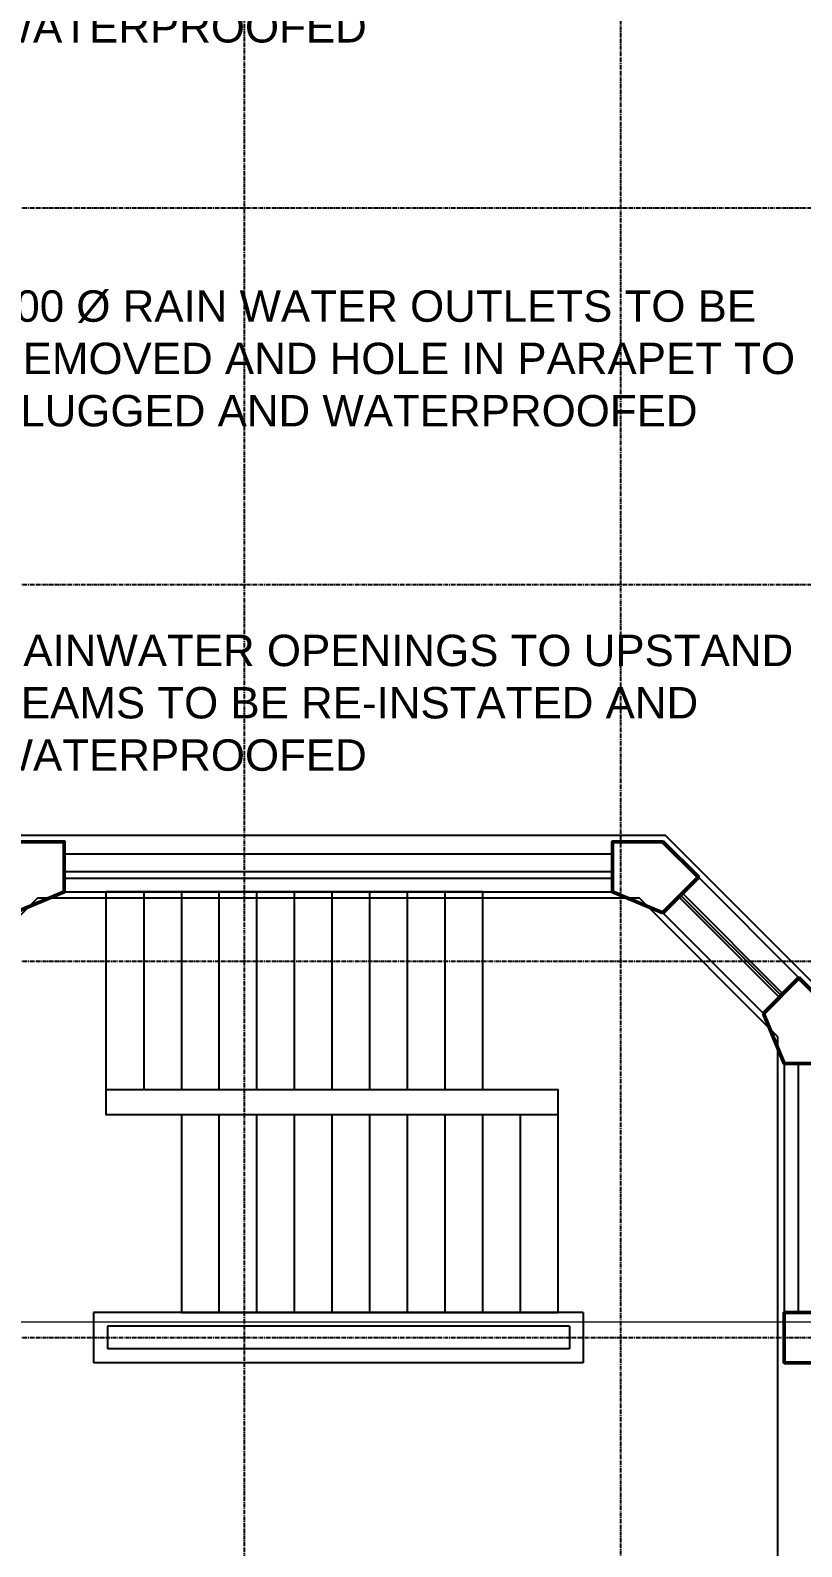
# Model space of a CAD drawing. Header units: millimetres. Extents: x -49883 to 71908, y -18440 to 67826.
# Drawn here: x 25763 to 31906, y 39611 to 51690 of the extents above; entities that cross this region are included whole.
import ezdxf

# ---------------------------------------------------------------- set-up
doc = ezdxf.new("R2010")
doc.units = ezdxf.units.MM
doc.linetypes.add('PCENTRE', pattern=[50.8, 31.75, -6.35, 6.35, -6.35])
doc.linetypes.add('PCENTRE2', pattern=[28.575, 19.05, -3.175, 3.175, -3.175])
for name, color, linetype in [('Boundaries_and_building_grids', 140, 'PCENTRE2'), ('Fourth Floor - Roofs', 2, 'Continuous'), ('Fourth Floor - Structural Members', 5, 'Continuous'), ('Fourth Floor - Text and Leaders', 1, 'Continuous'), ('Third Floor - Doors Windows and Openings', 1, 'Continuous'), ('Third Floor - Stairs', 8, 'Continuous'), ('Third Floor - Structural Members', 5, 'Continuous'), ('Third Floor - Walls', 3, 'Continuous')]:
    doc.layers.add(name, color=color, linetype=linetype)
doc.styles.add('Arial1', font='arial.ttf')

msp = doc.modelspace()

# ---------------------------------------------------------------- linework, layer by layer
at = {"layer": 'Boundaries_and_building_grids', "color": 140, "linetype": 'PCENTRE', "lineweight": -3}
for p, q in [((27467, 60172), (27467, -6274)), ((30467, -6274), (30467, 60177)), ((-49883, 50276), (47817, 50276)), ((-49883, 47276), (47817, 47276)), ((-49883, 44276), (47817, 44276)), ((-49883, 41276), (47817, 41276))]:
    msp.add_line(p, q, dxfattribs=at)
at = {"layer": 'Fourth Floor - Roofs', "color": 3, "linetype": 'Continuous'}
for p, q in [((30821, 45276, 13800), (25614, 45276, 13800)), ((32217, 43879, 13800), (30821, 45276, 13800)), ((25821, 44776, 13800), (24717, 43672, 13800)), ((30614, 44776, 13800), (25821, 44776, 13800)), ((31717, 43672, 13800), (30614, 44776, 13800)), ((31717, 34379, 13800), (31717, 43672, 13800))]:
    msp.add_line(p, q, dxfattribs=at)
at = {"layer": 'Fourth Floor - Structural Members', "color": 8, "linetype": 'Continuous', "lineweight": 50, "elevation": 13800}
for points in [[(25352, 44943), (25634, 44660), (26034, 44826), (26034, 45226), (25634, 45226)], [(30800, 44660), (31083, 44943), (30800, 45226), (30400, 45226), (30400, 44826)], [(31602, 43859), (31767, 43459), (32167, 43459), (32167, 43859), (31884, 44141)], [(32167, 41076), (31767, 41076), (31767, 41476), (32167, 41476)]]:
    msp.add_lwpolyline(points, close=True, dxfattribs=at)
at = {"layer": 'Third Floor - Doors Windows and Openings', "color": 1, "linetype": 'Continuous'}
for p, q in [((30956, 44816, 10350), (31757, 44014, 10350)), ((30927, 44787, 10350), (31729, 43986, 10350)), ((31743, 44000, 10350), (30941, 44801, 10350))]:
    msp.add_line(p, q, dxfattribs=at)
at = {"layer": 'Third Floor - Doors Windows and Openings', "color": 1, "linetype": 'Continuous', "elevation": 10350}
msp.add_lwpolyline([(31083, 44943), (31884, 44141), (31602, 43859), (30800, 44660), (31083, 44943)], dxfattribs=at)
at = {"layer": 'Third Floor - Stairs', "color": 8, "linetype": 'Continuous'}
for p, q in [((29367, 44826, 10350), (26367, 44826, 10350)), ((26367, 43251, 10350), (26367, 44826, 10350)), ((26667, 44826, 10350), (26667, 43251, 10350)), ((26967, 44826, 10350), (26967, 43251, 10350)), ((27267, 43251, 10350), (27267, 44826, 10350)), ((27567, 43251, 10350), (27567, 44826, 10350)), ((27867, 43251, 10350), (27867, 44826, 10350)), ((28167, 43251, 10350), (28167, 44826, 10350)), ((28467, 43251, 10350), (28467, 44826, 10350)), ((28767, 43251, 10350), (28767, 44826, 10350)), ((29067, 43251, 10350), (29067, 44826, 10350)), ((29367, 43251, 10350), (29367, 44826, 10350)), ((27267, 41476, 10350), (27267, 43051, 10350)), ((27567, 41476, 10350), (27567, 43051, 10350)), ((27867, 41476, 10350), (27867, 43051, 10350)), ((28167, 41476, 10350), (28167, 43051, 10350)), ((28467, 41476, 10350), (28467, 43051, 10350)), ((28767, 41476, 10350), (28767, 43051, 10350)), ((29067, 41476, 10350), (29067, 43051, 10350)), ((29367, 41476, 10350), (29367, 43051, 10350)), ((29667, 41476, 10350), (29667, 43051, 10350))]:
    msp.add_line(p, q, dxfattribs=at)
at = {"layer": 'Third Floor - Stairs', "color": 8, "linetype": 'Continuous', "elevation": 10350}
for points in [[(29967, 43051), (29967, 43251), (26367, 43251)], [(26967, 43051), (26367, 43051), (26367, 43251)], [(26967, 41476), (29967, 41476), (29967, 43051), (26967, 43051), (26967, 41476)]]:
    msp.add_lwpolyline(points, dxfattribs=at)
at = {"layer": 'Third Floor - Structural Members', "color": 3, "linetype": 'Continuous', "lineweight": 0}
msp.add_xline((37845, 41401, 10350), (1, 0), dxfattribs=at)
at = {"layer": 'Third Floor - Structural Members', "color": 5, "linetype": 'Continuous', "elevation": 10350}
for points in [[(25352, 44943), (25634, 44660), (26034, 44826), (26034, 45226), (25634, 45226)], [(30800, 44660), (31083, 44943), (30800, 45226), (30400, 45226), (30400, 44826)], [(31602, 43859), (31767, 43459), (32167, 43459), (32167, 43859), (31884, 44141)], [(32167, 41076), (31767, 41076), (31767, 41476), (32167, 41476)]]:
    msp.add_lwpolyline(points, close=True, dxfattribs=at)
at = {"layer": 'Third Floor - Walls', "color": 3, "linetype": 'Continuous'}
for p, q in [((30400, 45126, 10350), (26034, 45126, 10350)), ((26034, 44986, 10350), (26034, 45126, 10350)), ((30400, 44986, 10350), (30400, 45126, 10350)), ((30400, 44986, 10350), (26034, 44986, 10350)), ((26034, 44936, 10350), (30400, 44936, 10350)), ((26034, 44826, 10350), (26034, 44936, 10350)), ((30400, 44826, 10350), (30400, 44936, 10350)), ((26034, 44826, 10350), (30400, 44826, 10350)), ((31767, 43459, 10350), (31767, 41476, 10350)), ((31767, 43459, 10350), (31877, 43459, 10350)), ((31877, 43459, 10350), (31877, 41476, 10350)), ((30167, 41476, 10350), (26267, 41476, 10350)), ((26267, 41476, 10350), (26267, 41076, 10350)), ((30167, 41476, 10350), (30167, 41076, 10350)), ((31767, 41476, 10350), (31877, 41476, 10350)), ((30057, 41366, 10350), (26377, 41366, 10350)), ((26377, 41366, 10350), (26377, 41186, 10350)), ((30057, 41366, 10350), (30057, 41186, 10350)), ((30167, 41076, 10350), (26267, 41076, 10350)), ((30057, 41186, 10350), (26377, 41186, 10350))]:
    msp.add_line(p, q, dxfattribs=at)

# ---------------------------------------------------------------- texts
at = {"layer": 'Fourth Floor - Text and Leaders', "color": 2, "linetype": 'Continuous', "char_height": 250, "attachment_point": 1, "style": 'Arial1'}
for s, insert, width in [('RAINWATER OPENINGS TO UPSTAND BEAMS TO BE RE-INSTATED AND WATERPROOFED', (25455, 52676, 13800), 6503.43), ('100 Ø RAIN WATER OUTLETS TO BE REMOVED AND HOLE IN PARAPET TO BE PLUGGED AND WATERPROOFED', (25450, 49618, 13800), 7738.77), ('RAINWATER OPENINGS TO UPSTAND BEAMS TO BE RE-INSTATED AND WATERPROOFED', (25455, 46875, 13800), 6503.43)]:
    msp.add_mtext(s, dxfattribs=dict(at, insert=insert, width=width))

doc.saveas('drawing.dxf')
